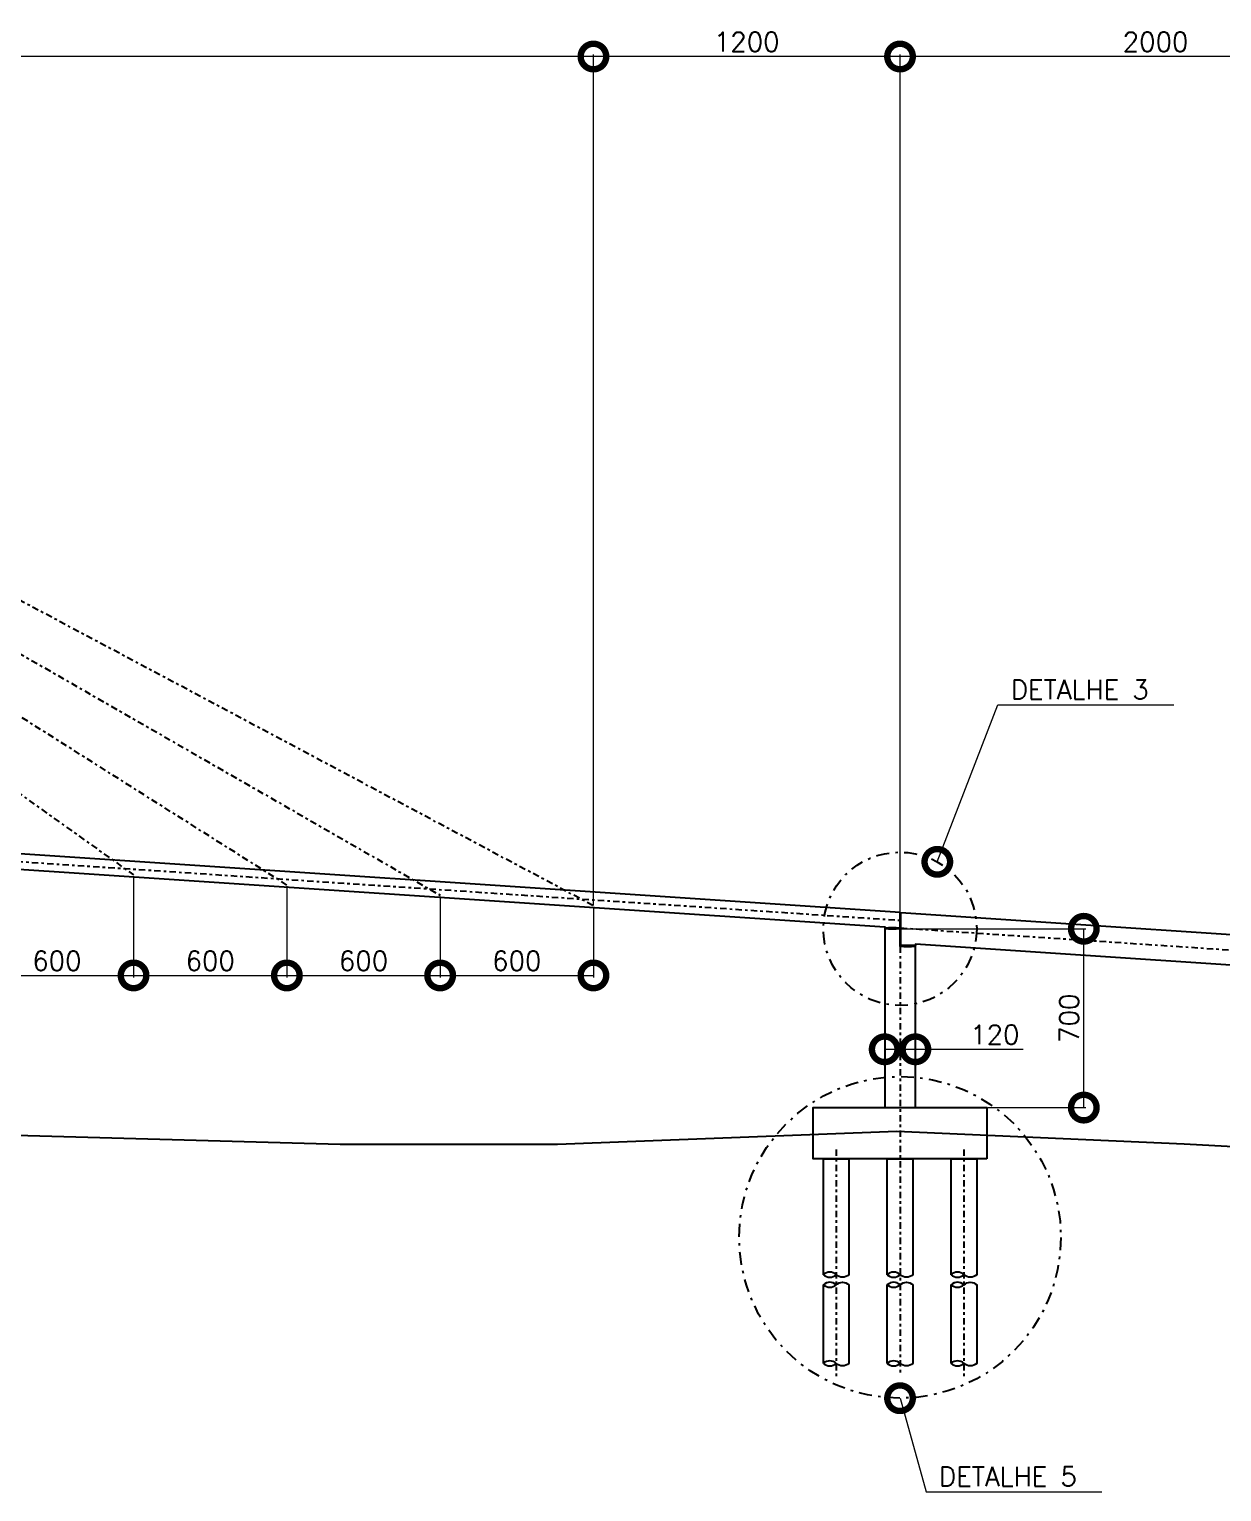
# Model space of a CAD drawing. Header units: metres. Extents: x 21 to 816, y 7 to 635.
# Drawn here: x 511.3 to 557.9, y 122.8 to 180 of the extents above; entities that cross this region are included whole.
import ezdxf
from ezdxf.enums import TextEntityAlignment as Align

# ---------------------------------------------------------------- set-up
doc = ezdxf.new("R2010")
doc.units = ezdxf.units.M
doc.header["$MEASUREMENT"] = 0
doc.linetypes.add('DASHDOT', pattern=[1, 0.5, -0.25, 0, -0.25])
for name, color, linetype in [('Projeto_aparelhos-aopio-det', 2, 'Continuous'), ('Projeto_estaca-det', 2, 'Continuous'), ('Projeto_estais-eixo', 8, 'DASHDOT'), ('Projeto_linha-indicativa', 9, 'Continuous'), ('Projeto_viaduto-det-eixo', 7, 'DASHDOT'), ('Projeto_viaduto-detalhe', 3, 'Continuous')]:
    doc.layers.add(name, color=color, linetype=linetype)
for name, color, linetype, lineweight in [('Projeto_dimensão', 2, 'Continuous', 20), ('Projeto_linha-chamada', 8, 'Continuous', 9), ('Projeto_texto-explicativo', 2, 'Continuous', 20)]:
    doc.layers.add(name, color=color, linetype=linetype, lineweight=lineweight)
doc.styles.add('DIMENSÃO-TEXTO', font='romans.shx')
doc.styles.add('TEXTO-EXPLICATIVO', font='romans.shx')
doc.dimstyles.new('DIMENSÕES_1-500M', dxfattribs={"dimtxt": 0.75, "dimasz": 2, "dimexe": 0.075, "dimexo": 0.05, "dimgap": 0.2, "dimtad": 1, "dimdec": 0, "dimlfac": 100, "dimzin": 1, "dimtxsty": 'DIMENSÃO-TEXTO', "dimblk": 'DOTSMALL', "dimcen": 0.02, "dimclrd": 9, "dimclre": 9, "dimclrt": 256, "dimadec": 0, "dimazin": 0, "dimtfac": 1, "dimtdec": 0, "dimtmove": 0, "dimatfit": 3, "dimldrblk": 'DOTSMALL', "dimfxl": 0, "dimlwd": 5, "dimlwe": 5, "dimarcsym": 0})

# ---------------------------------------------------------------- blocks, each defined once
blk = doc.blocks.new('_DOTSMALL')
at = {"color": 0, "linetype": 'ByBlock', "const_width": 0.5}
blk.add_lwpolyline([(-0.0625, 0, 1), (0.0625, 0, 1)], format="xyb", close=True, dxfattribs=at)
blk = doc.blocks.new('*D161')
at = {"layer": 'DEFPOINTS', "color": 0}
for p in [(521.348, 146.546), (527.348, 146.146), (527.348, 143.006)]:
    blk.add_point(p, dxfattribs=at)
at = {"layer": 'Projeto_dimensão', "color": 9, "lineweight": 5}
for p, q in [((521.348, 146.496), (521.348, 142.931)), ((527.348, 146.096), (527.348, 142.931)), ((521.348, 143.006), (527.348, 143.006))]:
    blk.add_line(p, q, dxfattribs=at)
at = {"layer": 'Projeto_dimensão', "color": 9, "lineweight": 5, "xscale": 2, "yscale": 2, "zscale": 2, "rotation": 180}
blk.add_blockref('_DOTSMALL', (521.348, 143.006), dxfattribs=at)
at = {"layer": 'Projeto_dimensão', "color": 9, "lineweight": 5, "xscale": 2, "yscale": 2, "zscale": 2}
blk.add_blockref('_DOTSMALL', (527.348, 143.006), dxfattribs=at)
at = {"layer": 'Projeto_dimensão', "insert": (524.348, 143.581), "char_height": 0.75, "attachment_point": 5, "style": 'DIMENSÃO-TEXTO'}
blk.add_mtext('600', dxfattribs=at)
blk = doc.blocks.new('*D162')
at = {"layer": 'DEFPOINTS', "color": 0}
for p in [(515.348, 146.946), (521.348, 146.546), (521.348, 143.006)]:
    blk.add_point(p, dxfattribs=at)
at = {"layer": 'Projeto_dimensão', "color": 9, "lineweight": 5}
for p, q in [((515.348, 146.896), (515.348, 142.931)), ((521.348, 146.496), (521.348, 142.931)), ((515.348, 143.006), (521.348, 143.006))]:
    blk.add_line(p, q, dxfattribs=at)
at = {"layer": 'Projeto_dimensão', "color": 9, "lineweight": 5, "xscale": 2, "yscale": 2, "zscale": 2, "rotation": 180}
blk.add_blockref('_DOTSMALL', (515.348, 143.006), dxfattribs=at)
at = {"layer": 'Projeto_dimensão', "color": 9, "lineweight": 5, "xscale": 2, "yscale": 2, "zscale": 2}
blk.add_blockref('_DOTSMALL', (521.348, 143.006), dxfattribs=at)
at = {"layer": 'Projeto_dimensão', "insert": (518.348, 143.581), "char_height": 0.75, "attachment_point": 5, "style": 'DIMENSÃO-TEXTO'}
blk.add_mtext('600', dxfattribs=at)
blk = doc.blocks.new('*D163')
at = {"layer": 'DEFPOINTS', "color": 0}
for p in [(509.348, 147.346), (515.348, 146.946), (515.348, 143.006)]:
    blk.add_point(p, dxfattribs=at)
at = {"layer": 'Projeto_dimensão', "color": 9, "lineweight": 5}
for p, q in [((509.348, 147.296), (509.348, 142.931)), ((515.348, 146.896), (515.348, 142.931)), ((509.348, 143.006), (515.348, 143.006))]:
    blk.add_line(p, q, dxfattribs=at)
at = {"layer": 'Projeto_dimensão', "color": 9, "lineweight": 5, "xscale": 2, "yscale": 2, "zscale": 2, "rotation": 180}
blk.add_blockref('_DOTSMALL', (509.348, 143.006), dxfattribs=at)
at = {"layer": 'Projeto_dimensão', "color": 9, "lineweight": 5, "xscale": 2, "yscale": 2, "zscale": 2}
blk.add_blockref('_DOTSMALL', (515.348, 143.006), dxfattribs=at)
at = {"layer": 'Projeto_dimensão', "insert": (512.348, 143.581), "char_height": 0.75, "attachment_point": 5, "style": 'DIMENSÃO-TEXTO'}
blk.add_mtext('600', dxfattribs=at)
blk = doc.blocks.new('*D184')
at = {"layer": 'DEFPOINTS', "color": 0}
for p in [(544.748, 140.115), (545.948, 140.115), (545.948, 140.115)]:
    blk.add_point(p, dxfattribs=at)
at = {"layer": 'Projeto_dimensão', "color": 9, "lineweight": 5}
for p, q in [((544.748, 140.165), (544.748, 140.19)), ((544.748, 140.115), (545.948, 140.115)), ((545.948, 140.165), (545.948, 140.19)), ((545.948, 140.115), (550.169, 140.115))]:
    blk.add_line(p, q, dxfattribs=at)
at = {"layer": 'Projeto_dimensão', "color": 9, "lineweight": 5, "xscale": 2, "yscale": 2, "zscale": 2, "rotation": 180}
blk.add_blockref('_DOTSMALL', (544.748, 140.115), dxfattribs=at)
at = {"layer": 'Projeto_dimensão', "color": 9, "lineweight": 5, "xscale": 2, "yscale": 2, "zscale": 2}
blk.add_blockref('_DOTSMALL', (545.948, 140.115), dxfattribs=at)
at = {"layer": 'Projeto_dimensão', "insert": (549.058, 140.69), "char_height": 0.75, "attachment_point": 5, "style": 'DIMENSÃO-TEXTO'}
blk.add_mtext('120', dxfattribs=at)
blk = doc.blocks.new('*D185')
at = {"layer": 'DEFPOINTS', "color": 0}
for p in [(545.348, 144.833), (552.54, 144.833), (548.748, 137.833)]:
    blk.add_point(p, dxfattribs=at)
at = {"layer": 'Projeto_dimensão', "color": 9, "lineweight": 5}
for p, q in [((545.398, 144.833), (552.615, 144.833)), ((552.54, 137.833), (552.54, 144.833)), ((548.798, 137.833), (552.615, 137.833))]:
    blk.add_line(p, q, dxfattribs=at)
at = {"layer": 'Projeto_dimensão', "color": 9, "lineweight": 5, "xscale": 2, "yscale": 2, "zscale": 2}
for p, rotation in [((552.54, 144.833), 90), ((552.54, 137.833), 270)]:
    blk.add_blockref('_DOTSMALL', p, dxfattribs=dict(at, rotation=rotation))
at = {"layer": 'Projeto_dimensão', "insert": (551.965, 141.333), "char_height": 0.75, "attachment_point": 5, "rotation": 90, "style": 'DIMENSÃO-TEXTO'}
blk.add_mtext('700', dxfattribs=at)
blk = doc.blocks.new('*D186')
at = {"layer": 'DEFPOINTS', "color": 0}
for p in [(545.348, 178.981), (545.348, 145.469), (565.348, 142.876)]:
    blk.add_point(p, dxfattribs=at)
at = {"layer": 'Projeto_dimensão', "color": 9, "lineweight": 5}
for p, q in [((545.348, 145.519), (545.348, 179.056)), ((565.348, 178.981), (545.348, 178.981)), ((565.348, 142.926), (565.348, 179.056))]:
    blk.add_line(p, q, dxfattribs=at)
at = {"layer": 'Projeto_dimensão', "color": 9, "lineweight": 5, "xscale": 2, "yscale": 2, "zscale": 2, "rotation": 180}
blk.add_blockref('_DOTSMALL', (545.348, 178.981), dxfattribs=at)
at = {"layer": 'Projeto_dimensão', "color": 9, "lineweight": 5, "xscale": 2, "yscale": 2, "zscale": 2}
blk.add_blockref('_DOTSMALL', (565.348, 178.981), dxfattribs=at)
at = {"layer": 'Projeto_dimensão', "insert": (555.348, 179.556), "char_height": 0.75, "attachment_point": 5, "style": 'DIMENSÃO-TEXTO'}
blk.add_mtext('2000', dxfattribs=at)
blk = doc.blocks.new('*D187')
at = {"layer": 'DEFPOINTS', "color": 0}
for p in [(485.348, 178.981), (485.348, 172.296), (533.348, 145.692)]:
    blk.add_point(p, dxfattribs=at)
at = {"layer": 'Projeto_dimensão', "color": 9, "lineweight": 5}
for p, q in [((485.348, 172.346), (485.348, 179.056)), ((533.348, 178.981), (485.348, 178.981)), ((533.348, 145.742), (533.348, 179.056))]:
    blk.add_line(p, q, dxfattribs=at)
at = {"layer": 'Projeto_dimensão', "color": 9, "lineweight": 5, "xscale": 2, "yscale": 2, "zscale": 2, "rotation": 180}
blk.add_blockref('_DOTSMALL', (485.348, 178.981), dxfattribs=at)
at = {"layer": 'Projeto_dimensão', "color": 9, "lineweight": 5, "xscale": 2, "yscale": 2, "zscale": 2}
blk.add_blockref('_DOTSMALL', (533.348, 178.981), dxfattribs=at)
at = {"layer": 'Projeto_dimensão', "insert": (509.348, 179.556), "char_height": 0.75, "attachment_point": 5, "style": 'DIMENSÃO-TEXTO'}
blk.add_mtext('4800', dxfattribs=at)
blk = doc.blocks.new('*D189')
at = {"layer": 'DEFPOINTS', "color": 0}
for p in [(527.348, 146.146), (533.348, 145.742), (533.348, 143.006)]:
    blk.add_point(p, dxfattribs=at)
at = {"layer": 'Projeto_dimensão', "color": 9, "lineweight": 5}
for p, q in [((527.348, 146.096), (527.348, 142.931)), ((533.348, 145.692), (533.348, 142.931)), ((527.348, 143.006), (533.348, 143.006))]:
    blk.add_line(p, q, dxfattribs=at)
at = {"layer": 'Projeto_dimensão', "color": 9, "lineweight": 5, "xscale": 2, "yscale": 2, "zscale": 2, "rotation": 180}
blk.add_blockref('_DOTSMALL', (527.348, 143.006), dxfattribs=at)
at = {"layer": 'Projeto_dimensão', "color": 9, "lineweight": 5, "xscale": 2, "yscale": 2, "zscale": 2}
blk.add_blockref('_DOTSMALL', (533.348, 143.006), dxfattribs=at)
at = {"layer": 'Projeto_dimensão', "insert": (530.348, 143.581), "char_height": 0.75, "attachment_point": 5, "style": 'DIMENSÃO-TEXTO'}
blk.add_mtext('600', dxfattribs=at)
blk = doc.blocks.new('*D192')
at = {"layer": 'DEFPOINTS', "color": 0}
for p in [(533.348, 178.981), (533.348, 145.742), (545.348, 145.519)]:
    blk.add_point(p, dxfattribs=at)
at = {"layer": 'Projeto_dimensão', "color": 9, "lineweight": 5}
for p, q in [((533.348, 145.792), (533.348, 179.056)), ((545.348, 178.981), (533.348, 178.981)), ((545.348, 145.569), (545.348, 179.056))]:
    blk.add_line(p, q, dxfattribs=at)
at = {"layer": 'Projeto_dimensão', "color": 9, "lineweight": 5, "xscale": 2, "yscale": 2, "zscale": 2, "rotation": 180}
blk.add_blockref('_DOTSMALL', (533.348, 178.981), dxfattribs=at)
at = {"layer": 'Projeto_dimensão', "color": 9, "lineweight": 5, "xscale": 2, "yscale": 2, "zscale": 2}
blk.add_blockref('_DOTSMALL', (545.348, 178.981), dxfattribs=at)
at = {"layer": 'Projeto_dimensão', "insert": (539.348, 179.556), "char_height": 0.75, "attachment_point": 5, "style": 'DIMENSÃO-TEXTO'}
blk.add_mtext('1200', dxfattribs=at)

msp = doc.modelspace()

# ---------------------------------------------------------------- linework, layer by layer
at = {"layer": 'Projeto_aparelhos-aopio-det'}
for p, q in [((544.8977, 144.8675), (545.1977, 144.8675)), ((544.8977, 144.8645), (544.8977, 144.8675)), ((544.8977, 144.8645), (545.1977, 144.8645)), ((544.8977, 144.8615), (544.8977, 144.8645)), ((545.1977, 144.8645), (544.8977, 144.8645)), ((544.8977, 144.8615), (545.1977, 144.8615)), ((545.1977, 144.8615), (544.8977, 144.8615)), ((544.8977, 144.8515), (544.8977, 144.8615)), ((545.1977, 144.8675), (545.1977, 144.8645)), ((545.1977, 144.8645), (545.1977, 144.8615)), ((545.1977, 144.8615), (545.1977, 144.8515)), ((544.8977, 144.8515), (545.1977, 144.8515)), ((544.8977, 144.8485), (544.8977, 144.8515)), ((545.1977, 144.8515), (544.8977, 144.8515)), ((545.1977, 144.8485), (544.8977, 144.8485)), ((544.8977, 144.8485), (544.8977, 144.8385)), ((545.1977, 144.8485), (544.8977, 144.8485)), ((544.8977, 144.8385), (545.1977, 144.8385)), ((544.8977, 144.8385), (545.1977, 144.8385)), ((544.8977, 144.8355), (544.8977, 144.8385)), ((544.8977, 144.8355), (545.1977, 144.8355)), ((544.8977, 144.8325), (544.8977, 144.8355)), ((545.1977, 144.8355), (544.8977, 144.8355)), ((545.1977, 144.8325), (544.8977, 144.8325)), ((545.1977, 144.8515), (545.1977, 144.8485)), ((545.1977, 144.8385), (545.1977, 144.8485)), ((545.1977, 144.8385), (545.1977, 144.8355)), ((545.1977, 144.8355), (545.1977, 144.8325)), ((545.4977, 144.1762), (545.7977, 144.1762)), ((545.4977, 144.1732), (545.4977, 144.1762)), ((545.4977, 144.1732), (545.7977, 144.1732)), ((545.4977, 144.1702), (545.4977, 144.1732)), ((545.7977, 144.1732), (545.4977, 144.1732)), ((545.4977, 144.1702), (545.7977, 144.1702)), ((545.7977, 144.1702), (545.4977, 144.1702)), ((545.4977, 144.1602), (545.4977, 144.1702)), ((545.4977, 144.1602), (545.7977, 144.1602)), ((545.4977, 144.1572), (545.4977, 144.1602)), ((545.7977, 144.1602), (545.4977, 144.1602)), ((545.7977, 144.1572), (545.4977, 144.1572)), ((545.4977, 144.1572), (545.4977, 144.1472)), ((545.7977, 144.1572), (545.4977, 144.1572)), ((545.4977, 144.1472), (545.7977, 144.1472)), ((545.4977, 144.1472), (545.7977, 144.1472)), ((545.4977, 144.1442), (545.4977, 144.1472)), ((545.4977, 144.1442), (545.7977, 144.1442)), ((545.4977, 144.1412), (545.4977, 144.1442)), ((545.7977, 144.1442), (545.4977, 144.1442)), ((545.7977, 144.1412), (545.4977, 144.1412)), ((545.7977, 144.1762), (545.7977, 144.1732)), ((545.7977, 144.1732), (545.7977, 144.1702)), ((545.7977, 144.1702), (545.7977, 144.1602)), ((545.7977, 144.1602), (545.7977, 144.1572)), ((545.7977, 144.1472), (545.7977, 144.1572)), ((545.7977, 144.1472), (545.7977, 144.1442)), ((545.7977, 144.1442), (545.7977, 144.1412))]:
    msp.add_line(p, q, dxfattribs=at)
at = {"layer": 'Projeto_estaca-det'}
msp.add_lwpolyline([(548.7477, 135.8325), (541.9477, 135.8325), (541.9477, 137.8325), (548.7477, 137.8325)], close=True, dxfattribs=at)
for points in [[(542.3477, 131.291), (542.3477, 135.8325), (543.3477, 135.8325), (543.3477, 131.291, -0.3947985), (542.8477, 131.291, 0.3947985)], [(544.8477, 131.291), (544.8477, 135.8325), (545.8477, 135.8325), (545.8477, 131.291, -0.3947985), (545.3477, 131.291, 0.3947985)], [(547.3477, 131.291), (547.3477, 135.8325), (548.3477, 135.8325), (548.3477, 131.291, -0.3947985), (547.8477, 131.291, 0.3947985)], [(542.3477, 127.818), (542.3477, 130.8963, 0.3947985), (542.8477, 130.8963, -0.3947985), (543.3477, 130.8963), (543.3477, 127.818, -0.3947985), (542.8477, 127.818, 0.3947985)], [(544.8477, 127.818), (544.8477, 130.8963, 0.3947985), (545.3477, 130.8963, -0.3947985), (545.8477, 130.8963), (545.8477, 127.818, -0.3947985), (545.3477, 127.818, 0.3947985)], [(547.3477, 127.818), (547.3477, 130.8963, 0.3947985), (547.8477, 130.8963, -0.3947985), (548.3477, 130.8963), (548.3477, 127.818, -0.3947985), (547.8477, 127.818, 0.3947985)]]:
    msp.add_lwpolyline(points, format="xyb", close=True, dxfattribs=at)
for centre, start, end in [((542.5977, 131.5583), 226.91194, 313.08806), ((545.0977, 131.5583), 226.91194, 313.08806), ((547.5977, 131.5583), 226.91194, 313.08806), ((542.5977, 130.629), 46.91194, 133.08806), ((545.0977, 130.629), 46.91194, 133.08806), ((547.5977, 130.629), 46.91194, 133.08806), ((542.5977, 128.0852), 226.91194, 313.08806), ((545.0977, 128.0852), 226.91194, 313.08806), ((547.5977, 128.0852), 226.91194, 313.08806)]:
    msp.add_arc(centre, 0.366, start, end, dxfattribs=at)
at = {"layer": 'Projeto_estais-eixo', "color": 2, "ltscale": 0.5}
for points in [[(533.3277, 145.7472), (485.3477, 171.2964)], [(485.3477, 170.2964), (527.3477, 146.1458)], [(521.3477, 146.5458), (485.3477, 169.2964)], [(485.3477, 168.2964), (515.3477, 146.9458)]]:
    msp.add_lwpolyline(points, dxfattribs=at)
at = {"layer": 'Projeto_linha-chamada'}
for points in [[(546.8069, 147.4537), (549.1804, 153.5975), (556.0603, 153.5975)], [(545.3477, 126.4556), (546.3675, 122.7934), (553.2474, 122.7934)]]:
    msp.add_lwpolyline(points, dxfattribs=at)
at = {"layer": 'Projeto_linha-indicativa'}
msp.add_lwpolyline([(665.3477, 131.2888), (585.3477, 131.2888), (581.1076, 132.1376), (569.9812, 134.7702), (565.8543, 135.8952), (556.475, 136.3952), (545.2198, 136.8952), (531.9437, 136.3918), (523.4398, 136.3918), (509.7843, 136.7644), (501.0302, 138.1394), (494.9024, 139.3894), (488.8798, 140.8746), (482.5814, 141.972), (472.1381, 143.1009), (469.6369, 143.6068), (458.8077, 143.8951)], dxfattribs=at)
at = {"layer": 'Projeto_viaduto-det-eixo', "ltscale": 0.5}
for points in [[(505.3805, 147.8326), (545.3477, 145.1682)], [(545.3777, 144.8655), (585.3078, 142.2036)], [(545.3477, 144.1412), (545.3477, 127.4044)], [(542.8477, 136.1947), (542.8477, 127.2335)], [(547.8477, 136.1947), (547.8477, 127.2335)]]:
    msp.add_lwpolyline(points, dxfattribs=at)
at = {"layer": 'Projeto_viaduto-det-eixo', "color": 2}
for centre, radius in [((545.3477, 144.8325), 3), ((545.3477, 132.7517), 6.2961)]:
    msp.add_circle(centre, radius, dxfattribs=at)
at = {"layer": 'Projeto_viaduto-detalhe'}
for points in [[(505.3604, 147.5333), (544.7477, 144.9075), (544.7477, 144.8675), (545.3477, 144.8675), (545.3477, 145.4688), (545.3477, 145.4688), (505.4003, 148.1319)], [(584.7477, 141.6396), (565.7477, 142.9062), (565.7477, 142.8763), (564.9477, 142.8763), (564.9477, 142.9595), (545.9477, 144.2262), (545.9477, 144.1762), (545.3777, 144.1762), (545.3777, 145.4668), (585.3277, 142.8036), (585.3277, 141.5896), (585.2477, 141.5949), (585.2477, 141.5896), (584.7477, 141.5896), (584.7477, 141.6396)]]:
    msp.add_lwpolyline(points, dxfattribs=at)
msp.add_lwpolyline([(545.3477, 144.1412), (545.3477, 144.8325), (544.7477, 144.8325), (544.7477, 137.8325), (545.9477, 137.8325), (545.9477, 144.1412)], close=True, dxfattribs=at)

# ---------------------------------------------------------------- block references
at = {"layer": 'Projeto_linha-chamada', "color": 7, "xscale": -2.000000000000017, "yscale": 2, "zscale": 2, "rotation": 298.3902813111332}
for p in [(546.8069, 147.4537), (545.3477, 126.4556)]:
    msp.add_blockref('_DOTSMALL', p, dxfattribs=at)

# ---------------------------------------------------------------- texts
at = {"layer": 'Projeto_texto-explicativo', "style": 'TEXTO-EXPLICATIVO'}
for s, p in [('DETALHE 3', (549.6804, 153.5975)), ('DETALHE 5', (546.8675, 122.7934))]:
    msp.add_text(s, height=0.75, dxfattribs=at).set_placement(p, align=Align.BOTTOM_LEFT)

# ---------------------------------------------------------------- dimensions: what is measured, and where the dimension line sits
at = {"layer": 'Projeto_dimensão'}
for base, p1, p2, picture, middle in [((485.3477, 178.9815), (533.3477, 145.6922), (485.3477, 172.2964), '*D187', (509.3477, 179.5565)), ((533.3477, 178.9815), (545.3477, 145.5188), (533.3477, 145.7422), '*D192', (539.3477, 179.5565)), ((545.3477, 178.9815), (565.3477, 142.8763), (545.3477, 145.4688), '*D186', (555.3477, 179.5565)), ((545.9477, 140.115), (544.7477, 140.115), (545.9477, 140.115), '*D184', (549.0584, 140.69))]:
    dim = msp.add_linear_dim(base=base, p1=p1, p2=p2, dimstyle='DIMENSÕES_1-500M', dxfattribs=at)
    dim.commit()
    dim.dimension.update_dxf_attribs({"geometry": picture, "text_midpoint": middle})
for base, p1, p2, picture, middle in [((515.3477, 143.0064), (509.3477, 147.3458), (515.3477, 146.9458), '*D163', (512.3477, 143.5814)), ((521.3477, 143.0064), (515.3477, 146.9458), (521.3477, 146.5458), '*D162', (518.3477, 143.5814)), ((527.3477, 143.0064), (521.3477, 146.5458), (527.3477, 146.1458), '*D161', (524.3477, 143.5814)), ((533.3477, 143.0064), (527.3477, 146.1458), (533.3477, 145.7422), '*D189', (530.3477, 143.5814))]:
    dim = msp.add_linear_dim(base=base, p1=p1, p2=p2, dimstyle='DIMENSÕES_1-500M', override={"dimtmove": 1}, dxfattribs=at)
    dim.commit()
    dim.dimension.update_dxf_attribs({"geometry": picture, "text_midpoint": middle})
dim = msp.add_linear_dim(base=(552.5397, 144.8325), p1=(548.7477, 137.8325), p2=(545.3477, 144.8325), angle=90, dimstyle='DIMENSÕES_1-500M', dxfattribs=at)
dim.commit()
dim.dimension.update_dxf_attribs({"geometry": '*D185', "text_midpoint": (551.9647, 141.3325)})

doc.saveas('drawing.dxf')
